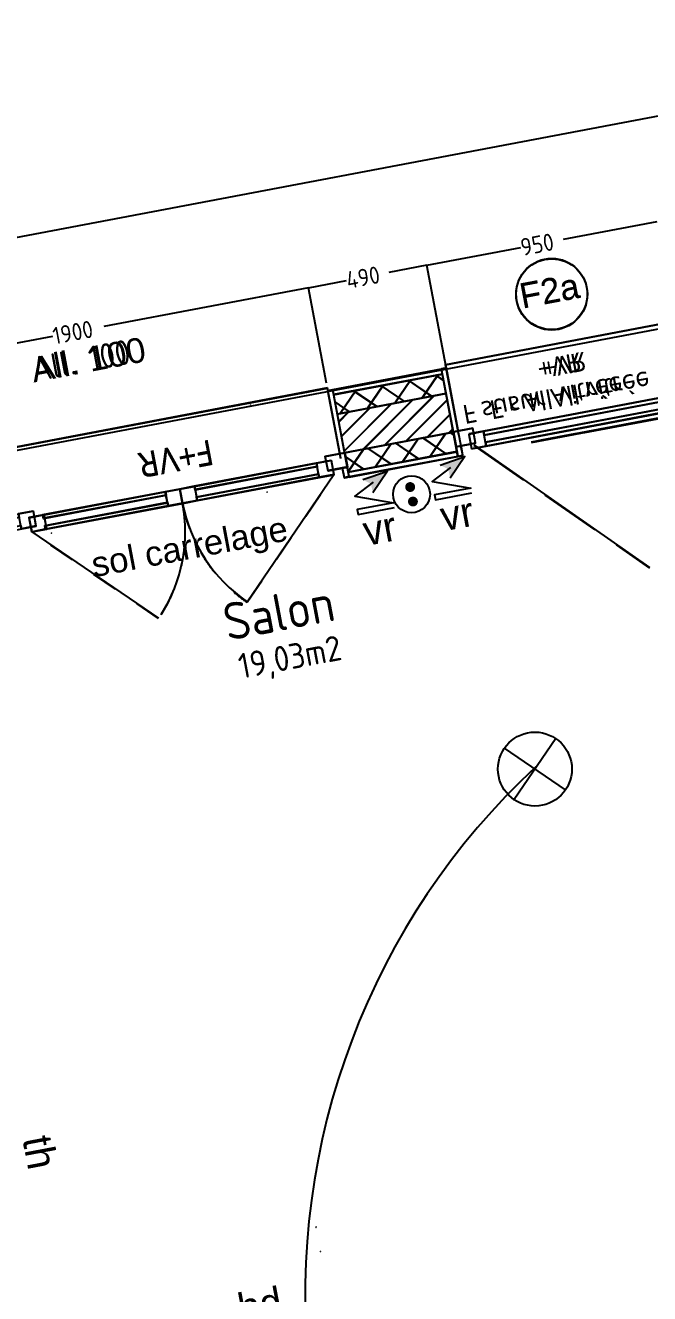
# Model space of a CAD drawing. Header units: centimetres. Extents: x 209280 to 319866, y -365283 to -277503.
# Drawn here: x 247127 to 249661, y -325713 to -320566 of the extents above; entities that cross this region are included whole.
import ezdxf

# ---------------------------------------------------------------- set-up
doc = ezdxf.new("R2010")
doc.units = ezdxf.units.CM
doc.linetypes.add('Style de ligne -1', pattern=[0.41664, 0.20828, -0.20836])
doc.linetypes.add('Style de ligne -2', pattern=[0.694425, 0.48607, -0.208355])
doc.layers.get('0').update_dxf_attribs({"color": 252})
for name, color, linetype, lineweight in [('0-PROJET-DESSINS CRÉES', 7, 'Continuous', 9), ('0-PROJET-MENUISERIES EXT', 7, 'Continuous', 5), ('0-PROJET-MUR BETON', 7, 'Continuous', 35), ('0-PROJET-TEXTE', 7, 'Continuous', 5), ('prlm-ELEC-CFO', 1, 'Continuous', 25)]:
    doc.layers.add(name, color=color, linetype=linetype, lineweight=lineweight)
doc.layers.add('3-BAT C-Niveau 1', color=252, linetype='Continuous')
doc.layers.add('prlm-ZEROPLOT', color=254, linetype='Continuous', plot=False)
doc.styles.add('Helvetica', font='arial.ttf')
doc.styles.add('Lucida Grande', font='')
doc.styles.add('prlm-elec-cfa', font='comic.ttf', dxfattribs={"height": 12})
doc.styles.add('prlm-elec-cfo', font='comic.ttf', dxfattribs={"height": 12})
doc.styles.get("Standard").update_dxf_attribs({"font": 'isocp.shx', "height": 100})
doc.styles.get('Lucida Grande').set_extended_font_data('Lucida Grande')
pattern_1 = [(55.723595, (88960.93, 134700.79), (-66.106423, 45.054865), []), (145.723595, (88960.93, 134700.79), (45.054865, 66.106423), [])]

# ---------------------------------------------------------------- blocks, each defined once
blk = doc.blocks.new('Groupe-284-1')
at = {"linetype": 'Continuous'}
blk.add_circle((16030.23, -45635.91), 14.45, dxfattribs=at)
at = {"insert": (16016.41, -45631.8), "char_height": 10.087, "attachment_point": 1, "rotation": 10.7236, "line_spacing_factor": 0.834288, "style": 'Helvetica'}
blk.add_mtext('F2a', dxfattribs=at)
blk = doc.blocks.new('PORTE FENETRE TYPE 3')
at = {"linetype": 'Style de ligne -2', "ltscale": 50.8}
blk.add_line((5.11, 14.73), (65.94, 76.94), dxfattribs=at)
at = {"linetype": 'Continuous', "lineweight": 25, "flags": 128}
for points in [[(-2, 18), (0, 18), (0, 14)], [(97, 18), (95, 18), (95, 14)], [(0, 7.7), (0, -18), (-2, -18)], [(95, 7.7), (95, -18), (97, -18)]]:
    blk.add_lwpolyline(points, dxfattribs=at)
at = {"linetype": 'Continuous', "flags": 128}
for points in [[(4, 16), (10, 16), (10, 10), (4, 10)], [(10, 16), (85, 16), (85, 14.5), (10, 14.5)], [(85, 16), (91, 16), (91, 10), (85, 10)], [(-2, 14), (6, 14), (6, 8), (-2, 8)], [(10, 11.5), (85, 11.5), (85, 10), (10, 10)], [(89, 14), (97, 14), (97, 8), (89, 8)]]:
    blk.add_lwpolyline(points, close=True, dxfattribs=at)
blk.add_lwpolyline([(0, 9.5), (0, -19.5), (95, -19.5), (95, 9.5)], dxfattribs=at)
at = {"linetype": 'Style de ligne -2', "ltscale": 50.8}
blk.add_arc((4, 16), 87, 360, 44.5337, dxfattribs=at)
at = {"insert": (47.21, 5.79), "char_height": 7.6206, "attachment_point": 2, "line_spacing_factor": 0.978845, "style": 'Lucida Grande'}
blk.add_mtext('F sur All vitrée\\P+VR ', dxfattribs=at)
blk = doc.blocks.new('FENETRE TYPE 1')
at = {"linetype": 'Style de ligne -1', "ltscale": 50.8}
for p, q in [((48.17, 60.17), (4, 16)), ((84.68, 59.99), (128.67, 16))]:
    blk.add_line(p, q, dxfattribs=at)
at = {"linetype": 'Continuous'}
blk.add_line((0, 16), (0, 14), dxfattribs=at)
at = {"linetype": 'Continuous', "lineweight": 25, "flags": 128}
for points in [[(-2, 18), (0, 18), (0, 14)], [(192, 18), (190, 18), (190, 14)], [(0, 8), (0, -18), (-2, -18)], [(190, 7.7), (190, -18), (192, -18)]]:
    blk.add_lwpolyline(points, dxfattribs=at)
at = {"linetype": 'Continuous', "flags": 128}
for points in [[(4, 16), (10, 16), (10, 10), (4, 10)], [(10, 16), (60.46, 16), (60.46, 14.5), (10, 14.5)], [(60.46, 16), (66.46, 16), (66.46, 10), (60.46, 10)], [(66.46, 16), (72.46, 16), (72.46, 10), (66.46, 10)], [(72.46, 16), (123.05, 16), (123.05, 14.5), (72.46, 14.5)], [(122.67, 16), (128.67, 16), (128.67, 10), (122.67, 10)], [(-2, 14), (6, 14), (6, 8), (-2, 8)], [(10, 11.5), (60.46, 11.5), (60.46, 10), (10, 10)], [(72.46, 11.5), (123.05, 11.5), (123.05, 10), (72.46, 10)], [(126.67, 14), (132.67, 14), (132.67, 7.7), (126.67, 7.7)], [(132.67, 14), (184, 14), (184, 12.5), (132.67, 12.5)], [(184, 14), (192.25, 14), (192.25, 7.7), (184, 7.7)], [(184, 13.7), (190, 13.7), (190, 7.7), (184, 7.7)], [(132.67, 9.2), (184, 9.2), (184, 7.7), (132.67, 7.7)]]:
    blk.add_lwpolyline(points, close=True, dxfattribs=at)
blk.add_lwpolyline([(0, 10), (0, -19), (190, -19), (190, 10)], dxfattribs=at)
at = {"linetype": 'Style de ligne -1', "ltscale": 50.8}
for centre, radius, start, end in [((4, 16), 62.46, 360, 45), ((128.67, 16), 62.21, 136.6392, 180)]:
    blk.add_arc(centre, radius, start, end, dxfattribs=at)
at = {"insert": (50.38, 2.81), "char_height": 10.161, "attachment_point": 1, "line_spacing_factor": 0.978845, "style": 'Lucida Grande'}
blk.add_mtext('F+VR ', dxfattribs=at)
blk = doc.blocks.new('xi.VR')
at = {"layer": 'prlm-ELEC-CFO', "lineweight": 5}
blk.add_hatch(color=0, dxfattribs=at).paths.add_polyline_path([(-3, 6), (-0.1, 3.7), (0, 0), (7.5, 7.5)])
at = {"layer": 'prlm-ELEC-CFO', "color": 0}
for points in [[(-3, 6), (7.5, 7.5), (0, 0)], [(0.95, 4.23), (-7.5, 0), (7.5, -5.5), (-7.5, -5.5), (-7.5, -7.5), (7.5, -7.5)]]:
    blk.add_lwpolyline(points, dxfattribs=at)
blk = doc.blocks.new('xi.PC')
at = {"color": 0, "lineweight": 5}
blk.add_wipeout([(-7.5, -7.5), (7.5, -7.5), (7.5, 7.5), (-7.5, 7.5)], dxfattribs=at).dxf.layer = 'prlm-ELEC-CFO'
at = {"layer": 'prlm-ELEC-CFO', "color": 0, "linetype": 'ByBlock', "lineweight": 5, "const_width": 2}
for points in [[(-4, 0, 1), (-2, 0, 1)], [(2, 0, 1), (4, 0, 1)]]:
    blk.add_lwpolyline(points, format="xyb", close=True, dxfattribs=at)
at = {"layer": 'prlm-ELEC-CFO', "color": 0, "linetype": 'ByBlock', "lineweight": -2}
blk.add_circle((0, 0), 7.5, dxfattribs=at)
blk = doc.blocks.new('xi.PTCE')
at = {"layer": 'prlm-ELEC-CFO', "color": 0}
for points in [[(-10.61, 10.61), (10.61, -10.61)], [(10.61, 10.61), (-10.61, -10.61)]]:
    blk.add_lwpolyline(points, dxfattribs=at)
at = {"layer": 'prlm-ELEC-CFO', "color": 0, "linetype": 'ByBlock'}
blk.add_circle((0, 0), 15, dxfattribs=at)

msp = doc.modelspace()

# ---------------------------------------------------------------- hatches: boundary and pattern name
at = {"layer": '3-BAT C-Niveau 1', "linetype": 'Continuous'}
h = msp.add_hatch(dxfattribs=at)
h.set_pattern_fill('02_ISOLANT', color=256, scale=10, angle=10.723595, style=0, pattern_type=2)
h.set_pattern_definition(pattern_1)
h.paths.add_polyline_path([(248378.018, -322065.489), (248392.904, -322144.092), (248834.375, -322060.486), (248819.489, -321981.884)])
h = msp.add_hatch(dxfattribs=at)
h.set_pattern_fill('MURS MACONNERIE-2', color=256, scale=10, style=0, pattern_type=2)
h.set_pattern_definition([(45, (89146.82, 134700.79), (-31.2347524, 39.0434405), [])])
h.paths.add_polyline_path([(248392.904, -322144.092), (248422.675, -322301.297), (248864.146, -322217.692), (248834.375, -322060.486)])
h = msp.add_hatch(dxfattribs=at)
h.set_pattern_fill('02_ISOLANT', color=256, scale=10, angle=10.723595, style=0, pattern_type=2)
h.set_pattern_definition(pattern_1)
h.paths.add_polyline_path([(248422.675, -322301.297), (248437.561, -322379.9), (248879.032, -322296.295), (248864.146, -322217.692)])

# ---------------------------------------------------------------- linework, layer by layer
at = {"lineweight": 25}
for p, q in [((248756.774, -321540.033), (248756.725, -321540.043)), ((248756.774, -321540.033), (248756.823, -321540.024)), ((248275.499, -321631.177), (248275.45, -321631.186)), ((248275.499, -321631.177), (248275.548, -321631.167)), ((248040.76, -322107.083), (248040.769, -322107.132)), ((248107.745, -322460.796), (248107.736, -322460.747)), ((248107.745, -322460.796), (248107.755, -322460.845)), ((247233.288, -322626.4), (247233.297, -322626.449)), ((248306.5, -325443.69), (248306.549, -325443.681)), ((248325.08, -325541.797), (248325.03, -325541.806))]:
    msp.add_line(p, q, dxfattribs=at)
for centre in [(248756.774, -321540.033), (248756.774, -321540.033), (248275.499, -321631.177), (248275.499, -321631.177), (248040.76, -322107.083), (248107.745, -322460.796), (248107.745, -322460.796), (247233.288, -322626.4), (248306.5, -325443.69), (248325.08, -325541.797)]:
    msp.add_circle(centre, 0.025, dxfattribs=at)
at = {"layer": '0-PROJET-DESSINS CRÉES', "lineweight": 25}
for p, q in [((248835.653, -321956.547), (248816.002, -321960.269)), ((248883.473, -322209.059), (248835.653, -321956.547)), ((248354.881, -322047.595), (248374.532, -322043.874)), ((248403.26, -322303.055), (248354.881, -322047.595)), ((248902.639, -322310.26), (248895.196, -322270.959)), ((248882.988, -322313.982), (248902.639, -322310.26)), ((248418.145, -322381.657), (248414.424, -322362.007)), ((248421.867, -322401.308), (248414.424, -322362.007)), ((248441.517, -322397.587), (248421.867, -322401.308))]:
    msp.add_line(p, q, dxfattribs=at)
at = {"layer": '0-PROJET-MENUISERIES EXT', "lineweight": 25}
for p, q in [((248832.862, -321941.809), (249766.271, -321765.041)), ((248886.823, -322226.745), (248832.862, -321941.809)), ((248353.02, -322037.77), (246486.201, -322391.305)), ((248406.981, -322322.705), (248353.02, -322037.77)), ((249722.909, -322073.497), (248986.007, -322213.05)), ((248988.798, -322227.788), (249725.7, -322088.235)), ((249731.282, -322117.711), (248994.38, -322257.264)), ((248997.171, -322272.002), (249734.073, -322132.449)), ((248942.984, -322200.842), (248864.381, -322215.728)), ((248864.381, -322215.728), (248875.545, -322274.68)), ((248986.007, -322213.05), (248927.055, -322224.214)), ((248927.055, -322224.214), (248938.219, -322283.167)), ((248954.148, -322259.794), (248942.984, -322200.842)), ((248986.007, -322213.05), (248988.798, -322227.788)), ((248997.171, -322272.002), (248986.007, -322213.05)), ((248875.545, -322274.68), (248954.148, -322259.794)), ((248938.219, -322283.167), (248997.171, -322272.002)), ((248994.38, -322257.264), (248997.171, -322272.002)), ((248308.727, -322341.312), (248367.68, -322330.148)), ((248344.307, -322314.219), (248422.91, -322299.333)), ((248355.472, -322373.171), (248344.307, -322314.219)), ((248367.68, -322330.148), (248378.844, -322389.1)), ((248422.91, -322299.333), (248434.075, -322358.285)), ((247812.93, -322435.206), (248308.727, -322341.312)), ((248311.518, -322356.05), (247815.721, -322449.944)), ((247821.303, -322479.42), (248317.101, -322385.527)), ((248319.892, -322400.265), (248308.727, -322341.312)), ((248308.727, -322341.312), (248311.518, -322356.05)), ((248317.101, -322385.527), (248319.892, -322400.265)), ((248434.075, -322358.285), (248355.472, -322373.171)), ((247753.978, -322446.37), (247812.93, -322435.206)), ((247812.93, -322435.206), (247824.094, -322494.158)), ((247815.721, -322449.944), (247812.93, -322435.206)), ((248319.892, -322400.265), (247824.094, -322494.158)), ((248027.072, -322905.234), (248378.844, -322389.1)), ((248378.844, -322389.1), (248319.892, -322400.265)), ((247197.974, -322551.665), (247695.025, -322457.534)), ((247697.817, -322472.272), (247200.765, -322566.403)), ((247695.025, -322457.534), (247753.978, -322446.37)), ((247706.19, -322516.487), (247695.025, -322457.534)), ((247695.025, -322457.534), (247697.817, -322472.272)), ((247765.142, -322505.322), (247753.978, -322446.37)), ((247753.978, -322446.37), (247765.142, -322505.322)), ((247824.094, -322494.158), (247821.303, -322479.42)), ((247099.203, -322546.962), (247158.155, -322535.797)), ((247158.155, -322535.797), (247169.878, -322597.697)), ((247206.347, -322595.88), (247703.399, -322501.749)), ((247706.19, -322516.487), (247209.138, -322610.618)), ((247703.399, -322501.749), (247706.19, -322516.487)), ((247765.142, -322505.322), (247706.19, -322516.487)), ((247824.094, -322494.158), (247765.142, -322505.322)), ((247142.784, -322562.117), (247201.737, -322550.953)), ((247153.949, -322621.069), (247142.784, -322562.117)), ((247200.765, -322566.403), (247197.974, -322551.665)), ((247201.737, -322550.953), (247212.901, -322609.905)), ((247169.878, -322597.697), (247110.926, -322608.861)), ((247212.901, -322609.905), (247153.949, -322621.069)), ((247667.973, -322971.403), (247153.949, -322621.069)), ((247209.138, -322610.618), (247206.347, -322595.88))]:
    msp.add_line(p, q, dxfattribs=at)
for centre, radius, start, end in [((247153.949, -322621.069), 622.057, 327.362823, 10.723601), ((248378.844, -322389.1), 624.61, 190.723601, 235.723601)]:
    msp.add_arc(centre, radius, start, end, dxfattribs=at)
at = {"layer": '0-PROJET-MUR BETON', "lineweight": 25}
for p, q in [((249397.241, -322216.593), (251512.058, -321816.092)), ((248374.532, -322043.874), (248816.002, -321960.269)), ((248374.532, -322043.874), (248816.002, -321960.269)), ((248882.988, -322313.982), (248816.002, -321960.269)), ((248378.253, -322063.524), (248819.724, -321979.919)), ((248515.382, -322118.977), (248579.099, -322025.488)), ((248664.006, -322090.831), (248570.518, -322027.114)), ((248626.543, -322097.925), (248690.26, -322004.437)), ((248775.168, -322069.779), (248681.679, -322006.062)), ((248737.705, -322076.874), (248801.422, -321983.385)), ((248824.815, -322006.803), (248792.84, -321985.01)), ((248441.517, -322397.587), (248374.532, -322043.874)), ((248393.139, -322142.127), (248834.61, -322058.522)), ((248393.139, -322142.127), (248834.61, -322058.522)), ((248404.221, -322140.029), (248467.938, -322046.54)), ((248552.845, -322111.882), (248459.357, -322048.165)), ((248585.852, -322268.475), (248786.74, -322067.588)), ((248441.684, -322132.934), (248383.945, -322093.582)), ((248410.371, -322233.122), (248526.65, -322116.843)), ((248421.561, -322292.21), (248613.347, -322100.425)), ((248499.156, -322284.894), (248700.043, -322084.006)), ((248672.549, -322252.057), (248839.621, -322084.985)), ((249855.699, -322129.771), (249179.822, -322257.768)), ((248399.181, -322174.034), (248439.953, -322133.262)), ((248759.246, -322235.638), (248850.811, -322144.073)), ((248422.91, -322299.333), (248864.381, -322215.728)), ((248768.876, -322315.237), (248832.593, -322221.748)), ((248845.942, -322219.22), (248862.001, -322203.161)), ((248866.918, -322229.125), (248850.984, -322218.265)), ((249356.679, -322224.275), (249220.385, -322250.086)), ((248437.341, -322375.532), (248499.109, -322284.903)), ((248610.988, -322345.137), (248517.5, -322281.42)), ((248546.553, -322357.34), (248610.27, -322263.851)), ((248722.15, -322324.085), (248628.661, -322260.368)), ((248657.714, -322336.288), (248721.431, -322242.8)), ((248833.311, -322303.034), (248739.822, -322239.317)), ((248499.827, -322366.189), (248426.049, -322315.905)), ((248437.796, -322377.936), (248879.267, -322294.331)), ((248441.517, -322397.587), (248882.988, -322313.982)), ((248441.517, -322397.587), (248882.988, -322313.982))]:
    msp.add_line(p, q, dxfattribs=at)
at = {"layer": '0-PROJET-TEXTE', "lineweight": 25}
for p, q in [((251641.583, -320566.247), (244501.228, -321918.478)), ((249690.135, -321363.275), (249309.451, -321435.368)), ((248756.823, -321540.024), (249137.507, -321467.931)), ((248756.725, -321540.043), (248602.108, -321569.324)), ((248902.639, -322310.26), (248756.774, -321540.033)), ((248902.639, -322310.26), (248756.774, -321540.033)), ((248275.548, -321631.167), (248430.165, -321601.886)), ((248275.45, -321631.186), (247445.256, -321788.407)), ((248348.795, -322018.214), (248275.499, -321631.177)), ((248348.795, -322018.214), (248275.499, -321631.177)), ((246408.729, -321984.703), (247238.923, -321827.482))]:
    msp.add_line(p, q, dxfattribs=at)
msp.add_circle((249263.437, -321656.324), 144.471, dxfattribs=at)
at = {"layer": '3-BAT C-Niveau 1', "linetype": 'Continuous', "lineweight": 25}
for p, q in [((249397.006, -322218.557), (251511.823, -321818.057)), ((248374.297, -322045.838), (248815.767, -321962.233)), ((248882.753, -322315.946), (248815.767, -321962.233)), ((248441.282, -322399.551), (248374.297, -322045.838)), ((248392.904, -322144.092), (248834.375, -322060.486)), ((249855.464, -322131.735), (249179.587, -322259.732)), ((248422.675, -322301.297), (248864.146, -322217.692)), ((249356.444, -322226.239), (249220.15, -322252.05)), ((248441.282, -322399.551), (248882.753, -322315.946))]:
    msp.add_line(p, q, dxfattribs=at)
at = {"layer": '3-BAT C-Niveau 1', "linetype": 'Continuous'}
for p, q in [((248374.297, -322045.838), (248815.767, -321962.233)), ((248378.018, -322065.489), (248819.489, -321981.884)), ((248392.904, -322144.092), (248834.375, -322060.486)), ((248437.561, -322379.9), (248879.032, -322296.295)), ((248441.282, -322399.551), (248882.753, -322315.946))]:
    msp.add_line(p, q, dxfattribs=at)
at = {"layer": 'prlm-ELEC-CFO'}
msp.add_arc((251186.835, -325719.042), 2924.263, 132.842749, 185.761941, dxfattribs=at)
at = {"layer": 'prlm-ZEROPLOT'}
msp.add_lwpolyline([(232404.524, -331928.72), (238496.448, -330775.04), (237242.617, -324154.276), (251799.049, -321400.62), (254691.971, -336676.21), (240136.035, -339432.765), (238881.255, -332806.99), (232789.431, -333960.651)], close=True, dxfattribs=at)

# ---------------------------------------------------------------- block references
at = {"layer": '3-BAT C-Niveau 1', "xscale": 10, "yscale": 10, "zscale": 10}
msp.add_blockref('Groupe-284-1', (88960.928, 134700.79), dxfattribs=at)
at = {"layer": '3-BAT C-Niveau 1', "yscale": 10, "zscale": 10, "rotation": 190.7235947438801}
for name, p, xscale in [('PORTE FENETRE TYPE 3', (248868.911, -322135.368), -10), ('FENETRE TYPE 1', (248388.139, -322226.416), 10)]:
    msp.add_blockref(name, p, dxfattribs=dict(at, xscale=xscale))
at = {"layer": 'prlm-ELEC-CFO', "xscale": 9.999999999999996, "yscale": 9.999999999999996, "zscale": 9.999999999999996, "rotation": 280.723601411399}
msp.add_blockref('xi.PTCE', (249195.053, -323584.204), dxfattribs=at)

# ---------------------------------------------------------------- texts
at = {"layer": '0-PROJET-MENUISERIES EXT', "lineweight": 25, "extrusion": (0, 0, -1), "style": 'Lucida Grande'}
for s, height, p in [('+VR', 76.2055, (-249199.453, -321925.705)), ('F sur All vitrée', 76.20551, (-248896.346, -322109.639))]:
    msp.add_text(s, height=height, rotation=169.276399, dxfattribs=at).set_placement(p)
at = {"layer": '0-PROJET-MENUISERIES EXT', "lineweight": 25, "style": 'Lucida Grande'}
msp.add_text('F+VR', height=101.6073, rotation=190.723601, dxfattribs=at).set_placement((247879.666, -322245.978))
at = {"layer": '0-PROJET-TEXTE', "lineweight": 25}
for s, height, p in [('950', 70, (249144.02, -321502.319)), ('490', 70, (248436.677, -321636.275)), ('1900', 70, (247245.435, -321861.871)), ('All. 100', 100.8724, (247160.862, -322013.918)), ('19,03m2', 102.1636, (248002.744, -323218.371))]:
    msp.add_text(s, height=height, rotation=10.723601, dxfattribs=at).set_placement(p)
at = {"layer": '0-PROJET-TEXTE', "lineweight": 25, "style": 'Helvetica'}
for s, p in [('F2a', (249144.056, -321714.333)), ('sol carrelage', (247406.068, -322805.737))]:
    msp.add_text(s, height=100.8724, rotation=10.723601, dxfattribs=at).set_placement(p)
at = {"layer": '0-PROJET-TEXTE', "lineweight": 30}
msp.add_text('Salon', height=151.3086, rotation=10.723601, dxfattribs=at).set_placement((247947.427, -323064.734))
at = {"layer": '3-BAT C-Niveau 1', "insert": (247141.858, -321916.772), "char_height": 100.8724, "attachment_point": 1, "rotation": 10.723595, "line_spacing_factor": 0.834288, "style": 'Helvetica'}
msp.add_mtext('All. 100', dxfattribs=at)

# ---------------------------------------------------------------- next in the draw order: texts
at = {"layer": 'prlm-ELEC-CFO', "lineweight": 20, "char_height": 120, "attachment_point": 5, "line_spacing_factor": 0.8, "bg_fill": 3, "box_fill_scale": 1.1, "bg_fill_color": 256, "bg_fill_transparency": 0}
for s, insert, rotation, style in [('vr', (248878.614, -322548.28), 10.723601, 'prlm-elec-cfo'), ('vr', (248564.647, -322607.739), 10.723601, 'prlm-elec-cfo'), ('th', (247185.492, -325139.592), 280.723601, 'prlm-elec-cfa'), ('hd', (248079.129, -325759.564), 10.723601, 'prlm-elec-cfo')]:
    msp.add_mtext(s, dxfattribs=dict(at, insert=insert, rotation=rotation, style=style))

# ---------------------------------------------------------------- next in the draw order: linework, layer by layer
at = {"layer": '0-PROJET-MENUISERIES EXT', "lineweight": 25}
msp.add_line((248946.795, -322268.626), (249660.152, -322766.644), dxfattribs=at)

# ---------------------------------------------------------------- next in the draw order: block references
at = {"layer": 'prlm-ELEC-CFO', "xscale": 10, "yscale": 10, "zscale": 10, "rotation": 10.72360141139323}
for p in [(248851.229, -322403.675), (248537.262, -322463.134)]:
    msp.add_blockref('xi.VR', p, dxfattribs=at)

# ---------------------------------------------------------------- next in the draw order: block references
at = {"layer": 'prlm-ELEC-CFO', "xscale": 9.999999999999996, "yscale": 9.999999999999996, "zscale": 9.999999999999996, "rotation": 280.723601411399}
msp.add_blockref('xi.PC', (248694.307, -322469.14), dxfattribs=at)

doc.saveas('drawing.dxf')
